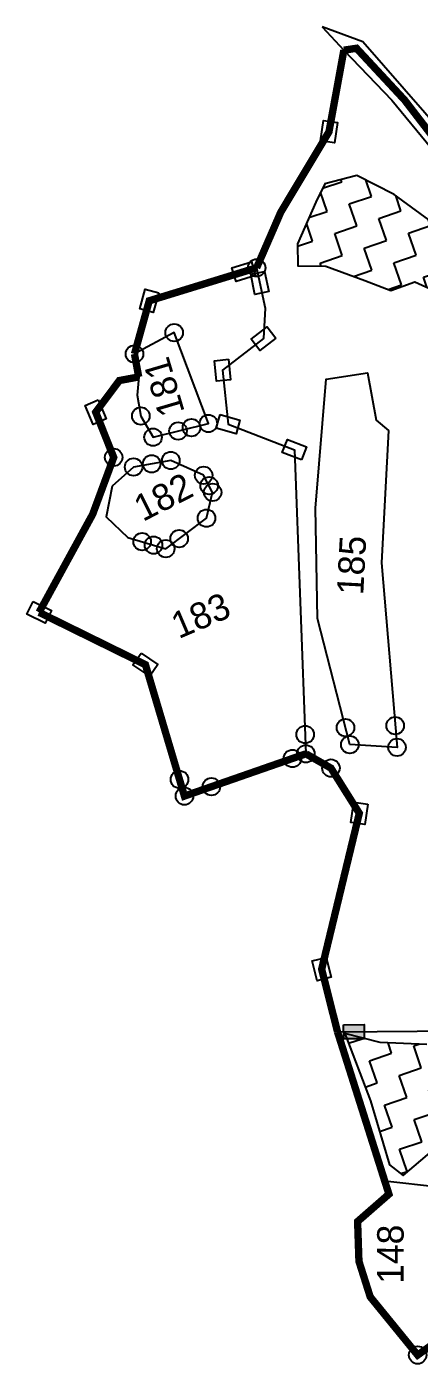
# Model space of a CAD drawing. Header units: metres. Extents: x 322983 to 329599, y 1832280 to 1838425.
# Drawn here: x 324085 to 324356, y 1834344 to 1835265 of the extents above; entities that cross this region are included whole.
import ezdxf

# ---------------------------------------------------------------- set-up
doc = ezdxf.new("R2010")
doc.units = ezdxf.units.M
doc.header["$MEASUREMENT"] = 0
doc.linetypes.add('DASHDOT', pattern=[1, 0.5, -0.25, 0, -0.25])
for name, color, linetype in [('OFF', 1, 'Continuous'), ('POLY_HATCH', 12, 'Continuous'), ('POLY_PARCEL', 6, 'Continuous'), ('POLY_WATER', 4, 'Continuous'), ('SYM_STONE', 1, 'Continuous'), ('TEXT_PARCEL', 7, 'Continuous'), ('V_BOUND_LINE', 7, 'Continuous'), ('V_BOUND_STREAM_LINE', 7, 'DASHDOT')]:
    doc.layers.add(name, color=color, linetype=linetype)
doc.styles.add('TEXT_MAP', font='KRDEV050.TTF')
pattern_1 = [(0, (-868.0448, 7842.3285), (1.5875, 1.5875), [1.5875, -1.5875]), (90, (-866.4573, 7842.3285), (-1.5875, 1.5875), [1.5875, -1.5875])]

# ---------------------------------------------------------------- blocks, each defined once
blk = doc.blocks.new('STONESQUARE')
blk.add_lwpolyline([(-0.696, 0.481), (0.696, 0.481), (0.696, -0.481), (-0.696, -0.481)], close=True)
blk = doc.blocks.new('STONE')
blk.add_circle((0, 0), 0.851)
blk = doc.blocks.new('STONESQUAREFILLED')
blk.add_hatch(color=256).paths.add_polyline_path([(0.696, -0.481), (0.696, 0.481), (-0.696, 0.481), (-0.696, -0.481)])
blk.add_lwpolyline([(-0.696, 0.481), (0.696, 0.481), (0.696, -0.481), (-0.696, -0.481)], close=True)
blk = doc.blocks.new('ERG')
at = {"layer": 'POLY_HATCH'}
h = blk.add_hatch(dxfattribs=at)
h.set_pattern_fill('ZIGZAG', color=256, scale=0.5, style=0)
h.set_pattern_definition(pattern_1)
h.paths.add_polyline_path([(-753.846, 8185.417), (-752.378, 8184.21), (-750.649, 8184.243), (-748.528, 8182.255), (-746.669, 8181.114), (-745.527, 8179.125), (-742.558, 8178.962), (-739.616, 8177.061), (-738.805, 8177.691), (-738.838, 8180.136), (-740.894, 8181.342), (-743.471, 8183.395), (-746.244, 8185.775), (-748.104, 8186.329), (-748.398, 8187.927), (-750.062, 8190.306), (-752.052, 8192.36), (-754.303, 8192.523), (-755.282, 8191.545), (-757.37, 8189.263), (-757.827, 8187.829), (-756.032, 8187.209)])
h = blk.add_hatch(dxfattribs=at)
h.set_pattern_fill('ZIGZAG', color=256, scale=0.5, style=0)
h.set_pattern_definition(pattern_1)
h.paths.add_polyline_path([(-658.958, 8116.248), (-656.149, 8116.503), (-652.603, 8117.722), (-650.531, 8117.297), (-649.595, 8115.341), (-649.68, 8111.457), (-648.687, 8110.862), (-647.24, 8113.328), (-646.279, 8115.535), (-646.279, 8127.767), (-647.751, 8127.842), (-648.63, 8126.679), (-648.602, 8124.44), (-650.276, 8123.618), (-649.283, 8121.322), (-651.241, 8120.217), (-654.503, 8118.034), (-655.099, 8119.536), (-656.376, 8121.039), (-661.001, 8119.99), (-663.128, 8120.018), (-666.391, 8119.139), (-669.427, 8120.188), (-672.349, 8121.747), (-675.158, 8123.93), (-680.237, 8128.267), (-683.216, 8129.883), (-684.833, 8129.401), (-687.301, 8128.352), (-687.443, 8124.525), (-684.521, 8122.853), (-685.741, 8120.16), (-687.301, 8118.431), (-686.535, 8116.758), (-686.847, 8114.689), (-686.819, 8112.053), (-687.585, 8109.757), (-689.429, 8110.069), (-692.521, 8112.761), (-695.5, 8113.867), (-698.366, 8115.709), (-700.494, 8114.831), (-701.941, 8113.952), (-702.366, 8115.228), (-704.494, 8115.936), (-704.92, 8117.609), (-706.821, 8118.714), (-708.722, 8120.103), (-709.091, 8122.626), (-710.594, 8122.881), (-712.382, 8124.61), (-712.183, 8125.999), (-714.878, 8127.955), (-716.666, 8127.303), (-717.716, 8128.012), (-720.411, 8131.498), (-726.227, 8133.681), (-730.227, 8134.673), (-731.22, 8132.377), (-732.497, 8130.308), (-734.058, 8130.846), (-732.611, 8133.426), (-732.696, 8135.552), (-735.448, 8135.75), (-735.136, 8132.604), (-737.434, 8133.029), (-737.405, 8135.835), (-741.009, 8136.204), (-745.009, 8136.686), (-748.669, 8136.714), (-754.655, 8136.289), (-763.819, 8135.183), (-766.572, 8134.928), (-769.551, 8136.091), (-771.622, 8137.423), (-771.451, 8132.547), (-771.622, 8128.012), (-770.969, 8127.02), (-768.047, 8128.182), (-763.649, 8129.344), (-759.025, 8131.073), (-755.989, 8131.782), (-754.031, 8132.944), (-752.187, 8132.009), (-749.889, 8131.3), (-746.513, 8131.839), (-744.101, 8131.13), (-741.463, 8129.968), (-741.888, 8131.47), (-742.37, 8133.426), (-740.299, 8133.738), (-739.306, 8132.462), (-737.859, 8129.996), (-736.185, 8126.736), (-731.164, 8124.1), (-727.39, 8121.407), (-723.39, 8120.528), (-722.624, 8122.428), (-720.836, 8122.116), (-718.141, 8121.52), (-714.368, 8120.585), (-710.651, 8117.268), (-708.523, 8115.653), (-709.63, 8113.073), (-709.431, 8109.757), (-706.509, 8108.084), (-703.927, 8106.752), (-698.451, 8104.513), (-695.359, 8103.747), (-692.039, 8104.513), (-689.457, 8103.577), (-690.564, 8102.528), (-689.117, 8102.16), (-684.152, 8104.229), (-680.095, 8106.185), (-676.889, 8111.032), (-676.066, 8109.643), (-674.505, 8107.687), (-670.335, 8107.432), (-668.207, 8105.873), (-665.228, 8105.732), (-663.497, 8107.461), (-662.958, 8109.643), (-659.525, 8110.465), (-658.986, 8111.401), (-661.284, 8113.13), (-660.915, 8115.539)])
at = {"layer": 'OFF'}
blk.add_lwpolyline([(-748.732, 8200.82), (-751.029, 8202.678)], dxfattribs=at)
at = {"layer": 'POLY_HATCH'}
blk.add_lwpolyline([(-755.282, 8191.545), (-757.37, 8189.263), (-757.827, 8187.829), (-756.032, 8187.209), (-753.846, 8185.417), (-752.378, 8184.21), (-750.649, 8184.243), (-748.528, 8182.255), (-746.669, 8181.114), (-745.527, 8179.125), (-742.558, 8178.962), (-740.894, 8177.886), (-739.686, 8177.006), (-738.805, 8177.691), (-738.838, 8180.136), (-740.894, 8181.342), (-743.471, 8183.395), (-746.244, 8185.775), (-748.104, 8186.329), (-748.398, 8187.927), (-750.062, 8190.306), (-752.052, 8192.36), (-754.303, 8192.523)], close=True, dxfattribs=at)
blk.add_lwpolyline([(-766.572, 8134.928), (-769.551, 8136.091), (-771.622, 8137.423), (-771.451, 8132.547), (-771.622, 8128.012), (-770.969, 8127.02), (-768.047, 8128.182)], dxfattribs=at)
at = {"layer": 'POLY_PARCEL'}
for points in [[(-760.531, 8188.614), (-760.873, 8185.828), (-761.642, 8183.907), (-764.968, 8182.773), (-765.795, 8179.181), (-762.084, 8176.088), (-768.005, 8156.275)], [(-770.514, 8184.18), (-771.006, 8183.042), (-771.236, 8181.621), (-770.909, 8179.988), (-767.045, 8179.661), (-767.256, 8186.251), (-770.285, 8185.75)], [(-772.059, 8137.694), (-764.344, 8135.138), (-757.053, 8136.088), (-749.001, 8136.785), (-739.681, 8136.257), (-733.615, 8136.109), (-724.633, 8133.006), (-717.49, 8130.472)], [(-768.961, 8125.495), (-772.284, 8127.062)]]:
    blk.add_lwpolyline(points, dxfattribs=at)
for points in [[(-761.994, 8171.867), (-758.494, 8179.935), (-755.687, 8179.436), (-756.168, 8176.189), (-755.61, 8175.248), (-758.956, 8166.91), (-761.994, 8154.692), (-764.974, 8155.903), (-764.301, 8164.72)], [(-774.624, 8177.746), (-775.678, 8175.903), (-774.737, 8174.099), (-772.536, 8172.538), (-769.243, 8173.61), (-768.283, 8175.133), (-768.49, 8176.43), (-770.278, 8178.103), (-772.818, 8178.498)]]:
    blk.add_lwpolyline(points, close=True, dxfattribs=at)
at = {"layer": 'POLY_WATER'}
for points in [[(-751.029, 8202.678), (-750.147, 8200.698)], [(-738.027, 8181.534), (-738.229, 8182.31), (-742.24, 8185.006), (-748.732, 8200.82)], [(-750.147, 8200.698), (-748.152, 8196.419), (-743.722, 8184.721), (-738.027, 8181.534)]]:
    blk.add_lwpolyline(points, dxfattribs=at)
at = {"layer": 'V_BOUND_LINE', "const_width": 0.5}
for points in [[(-760.531, 8188.614), (-757.757, 8191.662), (-752.893, 8195.776), (-750.147, 8200.698)], [(-770.285, 8185.75), (-768.168, 8188.848), (-760.531, 8188.614)], [(-770.514, 8184.18), (-770.285, 8185.75)], [(-782.087, 8171.224), (-776.487, 8176.357), (-773.885, 8179.554), (-774.056, 8182.858), (-771.837, 8184.372), (-770.514, 8184.18)], [(-782.087, 8171.224), (-776.384, 8165.525), (-776.751, 8156.219), (-768.005, 8156.275)], [(-768.005, 8156.275), (-766.705, 8154.807), (-765.868, 8151.278), (-771.704, 8142.079), (-772.059, 8137.694)], [(-772.059, 8137.694), (-772.284, 8127.062)], [(-772.284, 8127.062), (-772.303, 8126.13), (-774.919, 8125.058), (-775.704, 8122.47), (-775.757, 8119.935), (-773.978, 8115.151), (-769.583, 8116.484), (-769.844, 8119.543), (-769.844, 8121.817), (-768.973, 8121.826)]]:
    blk.add_lwpolyline(points, dxfattribs=at)
at = {"layer": 'V_BOUND_STREAM_LINE', "ltscale": 10, "const_width": 0.5}
blk.add_lwpolyline([(-738.027, 8181.534), (-740.309, 8183.294), (-742.737, 8184.702), (-745.262, 8190.087), (-747.326, 8196.152), (-749.293, 8200.544), (-750.147, 8200.698)], dxfattribs=at)
at = {"layer": 'SYM_STONE'}
for name, p, rotation in [('STONESQUARE', (-752.893, 8195.776), 63.10890175781704), ('STONESQUARE', (-768.168, 8188.848), 235.6521195854758), ('STONESQUARE', (-761.447, 8188.642), 178.2413713833781), ('STONESQUARE', (-760.658, 8187.574), 263.0006925780832), ('STONESQUARE', (-761.642, 8183.907), 198.8158484788318), ('STONESQUARE', (-774.056, 8182.858), 274.5482269819711), ('STONESQUARE', (-764.968, 8182.773), 257.0389951804015), ('STONESQUARE', (-765.795, 8179.181), 325.5322389807978), ('STONESQUARE', (-762.084, 8176.088), 140.1903485456812), ('STONESQUARE', (-782.087, 8171.224), 315.0209730975638), ('STONESQUARE', (-776.384, 8165.525), 306.6441784575775), ('STONESQUARE', (-765.868, 8151.278), 242.5726849140643), ('STONESQUARE', (-771.704, 8142.079), 265.3602982497171), ('STONESQUAREFILLED', (-771.001, 8137.343), 341.6720647876019)]:
    blk.add_blockref(name, p, dxfattribs=dict(at, rotation=rotation))
at = {"layer": 'SYM_STONE', "xscale": 0.7, "yscale": 0.7, "zscale": 0.7}
for p in [(-760.531, 8188.614), (-770.285, 8185.75), (-767.256, 8186.251), (-771.236, 8181.621), (-773.885, 8179.554), (-770.909, 8179.988), (-769.163, 8179.84), (-768.228, 8179.761), (-767.045, 8179.661), (-772.818, 8178.498), (-771.582, 8178.306), (-770.278, 8178.103), (-768.49, 8176.43), (-768.364, 8175.64), (-768.283, 8175.133), (-773.904, 8173.508), (-773.241, 8173.038), (-771.456, 8172.89), (-769.243, 8173.61), (-772.536, 8172.538), (-776.705, 8157.391), (-767.63, 8157.53), (-764.884, 8157.085), (-776.751, 8156.219), (-774.808, 8156.231), (-768.971, 8156.269), (-768.005, 8156.275), (-764.974, 8155.903), (-761.637, 8156.126), (-766.705, 8154.807), (-761.994, 8154.692), (-773.978, 8115.151)]:
    blk.add_blockref('STONE', p, dxfattribs=at)
at = {"layer": 'TEXT_PARCEL', "style": 'TEXT_MAP'}
for s, rotation, p in [('181', 87.61194, (-768.303, 8180.928)), ('182', 8.12295, (-773.427, 8174.755)), ('185', 68.18097, (-760.846, 8165.2)), ('183', 4.3948, (-773.685, 8166.434)), ('148', 71.05966, (-773.326, 8120.044))]:
    blk.add_text(s, height=1.8, rotation=rotation, dxfattribs=at).set_placement(p)

msp = doc.modelspace()

# ---------------------------------------------------------------- block references
at = {"xscale": 10.12053312737205, "yscale": 10.12053312737205, "zscale": 10.12053312737205, "rotation": 18.80592360025617}
msp.add_blockref('ERG', (358245.09, 1759131.34), dxfattribs=at)

doc.saveas('drawing.dxf')
